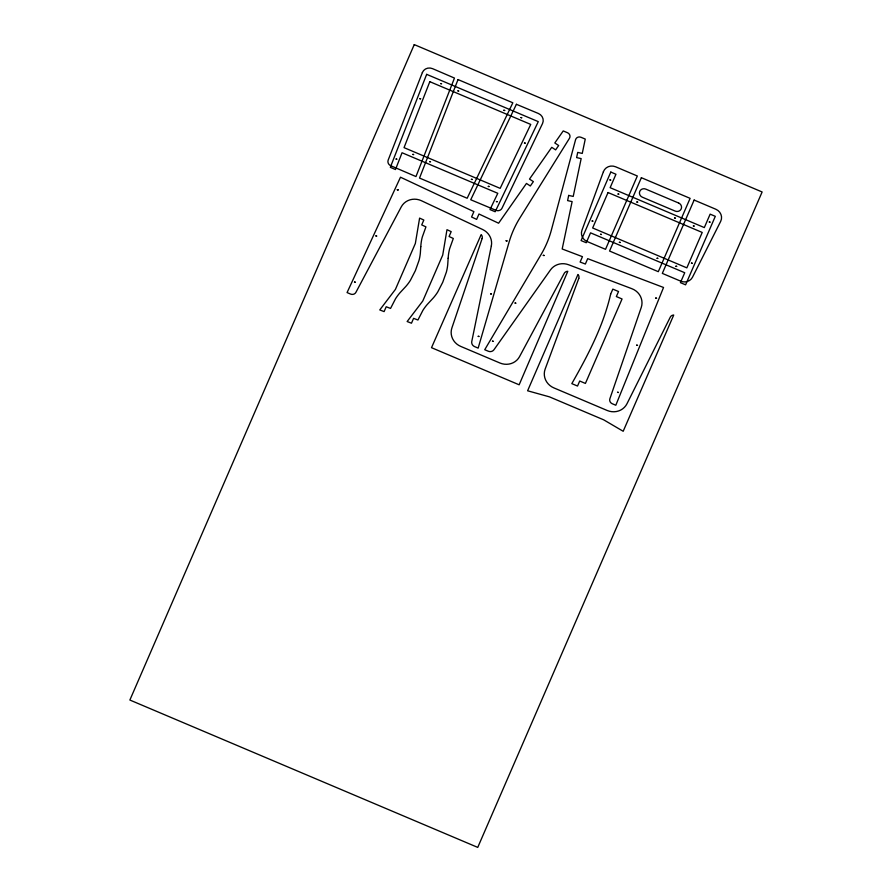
<?xml version="1.0" encoding="UTF-8"?>
<svg xmlns="http://www.w3.org/2000/svg" width="892" height="892" viewBox="0 0 892 892"><rect width="100%" height="100%" fill="white"/><g stroke="black" fill="none" stroke-linecap="round" stroke-linejoin="round"><path stroke-width="1.34" d="M420.779 246.66L420.355 253.027A51.491 48.647 18.8 0 1 419.006 260.475L415.371 270.655L410.42 280.289A51.491 48.647 18.8 0 1 405.882 286.388L400.04 292.699A51.491 48.647 18.8 0 0 395.502 298.798L390.551 308.42L386.214 306.748L384.106 311.609L379.769 309.937L395.424 289.387L415.349 243.471L419.608 218.094L423.823 220.045L421.715 224.907L425.93 226.869L422.295 237.049A51.491 48.647 18.8 0 0 420.957 244.497L420.779 246.66M448.152 258.256L447.728 264.623A51.491 48.647 18.8 0 1 446.379 272.071L442.744 282.251L437.794 291.885A51.491 48.647 18.8 0 1 433.256 297.984L427.413 304.295A51.491 48.647 18.8 0 0 422.875 310.394L417.924 320.016L413.587 318.344L411.48 323.205L407.142 321.533L422.797 300.983L442.722 255.067L446.981 229.69L451.196 231.641L449.089 236.503L453.303 238.465L449.668 248.645A51.491 48.647 18.8 0 0 448.33 256.093L448.152 258.256M354.525 282.073L355.44 282.229L354.537 282.039M375.9 235.923L376.814 236.079L375.9 235.901M396.081 159.066L396.996 159.211L396.093 159.032M397.274 189.784L398.189 189.929L397.274 189.784M412.829 154.428L413.743 154.584L412.84 154.372M419.697 98.633L420.611 98.778L419.697 98.633M429.654 161.653L430.568 161.798L429.654 161.619M440.715 83.603L441.629 83.759L440.715 83.569M457.93 90.895L458.856 91.04L457.953 90.828M471.4 179.337L472.314 179.482L471.4 179.337M488.292 186.395L489.206 186.551L488.303 186.372M478.212 336.34L479.127 336.496L478.223 336.306M496.443 201.581L497.357 201.726L496.443 201.547M490.611 293.869L491.525 294.025L490.622 293.814M503.768 110.307L504.682 110.463L503.768 110.307M492.484 341.212L493.399 341.368L492.495 341.145M506.11 240.784L507.024 240.94L506.11 240.784M520.984 117.61L521.898 117.766L520.995 117.577M524.463 143.01L525.377 143.166L524.474 142.943M515.074 303.057L515.989 303.213L515.085 303.001M543.295 255.368L544.22 255.525L543.306 255.335M592.121 221.049L593.035 221.194L592.132 220.982M600.561 234.34L601.476 234.484L600.561 234.306M609.95 179.95L610.864 180.095L609.961 179.883M618.044 194.043L618.959 194.188L618.056 193.977M619.394 242.312L620.308 242.468L619.394 242.312M617.543 392.324L618.457 392.469L617.554 392.29M636.877 202.016L637.791 202.172L636.888 201.96M636.643 345.204L637.557 345.36L636.643 345.182M657.069 258.279L657.984 258.424L657.081 258.212M655.731 298.095L656.646 298.251L655.731 298.062M674.553 217.982L675.467 218.127L674.564 217.916M675.902 266.251L676.816 266.407L675.913 266.217M693.385 225.955L694.299 226.111L693.396 225.932M691.467 263.129L692.382 263.285L691.467 263.095M709.296 222.03L710.21 222.186L709.307 221.974M491.336 245.98L471.768 341.502A4.716 4.46 18.8 0 0 474.589 346.598L478.157 348.114L509.142 241.944A107.798 101.866 18.8 0 1 519.858 217.994L569.464 138.293A4.036 3.813 18.8 0 0 567.513 132.741L563.231 130.934L554.802 142.965L558.671 145.519L555.616 149.878L551.747 147.325L529.502 179.08L533.371 181.622L530.327 185.982L526.458 183.44L498.595 223.212L478.971 214.013L476.64 219.387L471.567 217.001L473.897 211.627L400.497 177.207L347.066 292.576L350.634 294.081A4.17 3.936 18.8 0 0 355.908 292.353L401.255 206.888A15.487 14.64 18.8 0 1 421.448 200.733L482.617 229.5A15.487 14.64 18.8 0 1 491.336 245.98M568.683 195.415L567.602 200.6L572.129 201.614L562.183 248.98L582.454 256.673L580.123 262.047L585.364 264.043L587.694 258.669L663.537 287.469L615.814 405.247L612.246 403.742A4.17 3.936 18.8 0 1 609.872 398.769L641.27 307.383A15.487 14.64 18.8 0 0 631.848 288.696L568.594 264.746A15.487 14.64 18.8 0 0 550.509 269.875L493.967 349.742A4.716 4.46 18.8 0 1 488.281 351.225L484.724 349.72L541.176 254.343A107.798 101.866 18.8 0 0 551.345 230.158L575.574 139.709A4.036 3.813 18.8 0 1 580.982 137.279L585.264 139.085L582.253 153.424L577.715 152.409L576.622 157.594L581.16 158.609L573.221 196.43L568.683 195.415M610.652 294.148C603.315 326.071 587.85 355.417 571.817 383.627L577.525 386.046L579.711 381.018L585.408 383.426L622.058 298.976L616.35 296.557L618.535 291.528L612.826 289.12L610.652 294.148M482.115 238.577L451.876 328A15.487 14.64 18.8 0 0 460.718 346.397L499.955 363.011A15.487 14.64 18.8 0 0 519.534 356.655L564.235 273.365A4.192 3.958 18.8 0 1 567.803 271.302L519.144 384.798L431.516 347.679L481.167 234.607A4.192 3.958 18.8 0 1 482.115 238.577M603.416 171.677L581.93 230.314A9.288 8.786 18.8 0 0 587.159 241.542L605.523 249.325L637.334 175.992L615.647 166.804A9.288 8.786 18.8 0 0 603.416 171.677M578.785 278.404L545.146 369.11A15.487 14.64 18.8 0 0 553.854 387.886L607.207 410.487A15.487 14.64 18.8 0 0 626.964 403.775L670.271 317.151A4.081 3.847 18.8 0 1 673.728 315.043L623.185 431.271L603.717 419.842L549.405 396.84L527.607 390.785L577.949 274.48A4.081 3.847 18.8 0 1 578.785 278.404M422.373 72.564L388.187 160.047A4.65 4.393 18.8 0 0 390.752 165.734L415.973 176.56L454.463 78.061L432.553 68.651A7.749 7.314 18.8 0 0 422.373 72.564M426.655 74.348L390.328 167.328L395.479 169.536L402.047 152.744L497.792 193.308L489.998 209.587L495.172 211.739L538.277 121.635L426.655 74.348M429.81 81.674L404.043 147.637L500.156 188.357L530.74 124.423L429.81 81.674M458.02 79.566L419.53 178.065L467.163 198.247L512.833 102.781L458.02 79.566M414.256 44.6L129.875 700.03L477.744 847.4L762.125 191.97L414.256 44.6M610.808 172.067L581.082 240.561L586.245 242.747L590.549 232.834L684.733 272.729L680.429 282.641L685.591 284.838L715.306 216.332L710.144 214.147L704.323 227.583L610.139 187.677L615.959 174.252L610.808 172.067M608.032 192.538L592.656 227.973L686.84 267.868L702.216 232.444L608.032 192.538M641.37 177.698L609.548 251.031L658.296 271.681L690.107 198.347L641.37 177.698M694.132 200.053L662.321 273.387L680.674 281.158A9.288 8.786 18.8 0 0 692.527 277.167L720.68 221.361A9.288 8.786 18.8 0 0 715.83 209.241L694.132 200.053M516.401 104.297L470.731 199.752L496.041 210.334A4.65 4.393 18.8 0 0 501.984 208.249L542.548 123.475A7.749 7.314 18.8 0 0 538.4 113.485L516.401 104.297M678.678 203.041L645.797 189.115A4.65 4.393 18.8 0 0 639.776 191.334A4.65 4.393 18.8 0 0 642.307 197.177L675.188 211.103A4.65 4.393 18.8 0 0 681.209 208.884A4.65 4.393 18.8 0 0 678.678 203.041"/></g></svg>
